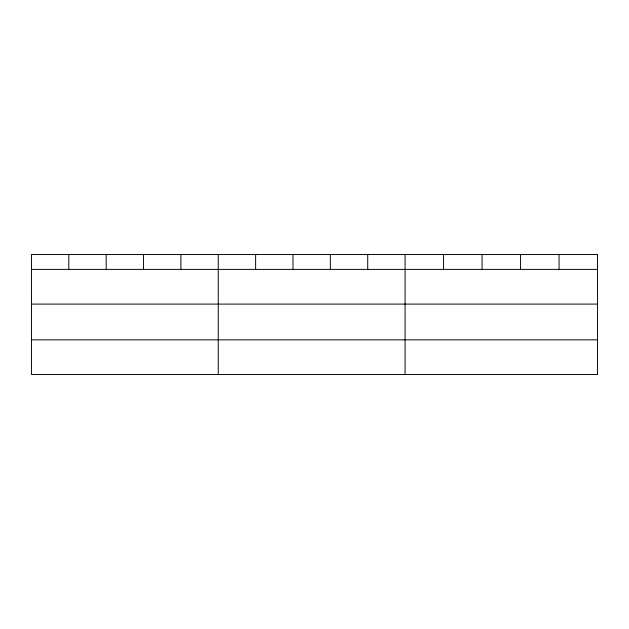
<?xml version="1.0" encoding="UTF-8"?>
<svg xmlns="http://www.w3.org/2000/svg" width="629" height="629" viewBox="0 0 629 629"><rect width="100%" height="100%" fill="white"/><g stroke="black" fill="none" stroke-linecap="round" stroke-linejoin="round"><path stroke-width="0.94" d="M31.45 269.401L597.55 269.401M31.45 304.098L597.55 304.098M31.45 339.841L597.55 339.841M559.055 254.47L559.055 269.401M520.56 254.47L520.56 269.401M482.066 254.47L482.066 269.401M443.571 254.47L443.571 269.401M405.076 254.47L405.076 374.53M367.713 254.47L367.713 269.401M330.351 254.47L330.351 269.401M292.988 254.47L292.988 269.401M255.626 254.47L255.626 269.401M218.263 254.47L218.263 374.53M180.9 254.47L180.9 269.401M143.538 254.47L143.538 269.401M106.175 254.47L106.175 269.401M68.813 254.47L68.813 269.401M597.55 254.47L31.45 254.47L31.45 374.53L597.55 374.53L597.55 254.47"/></g></svg>
